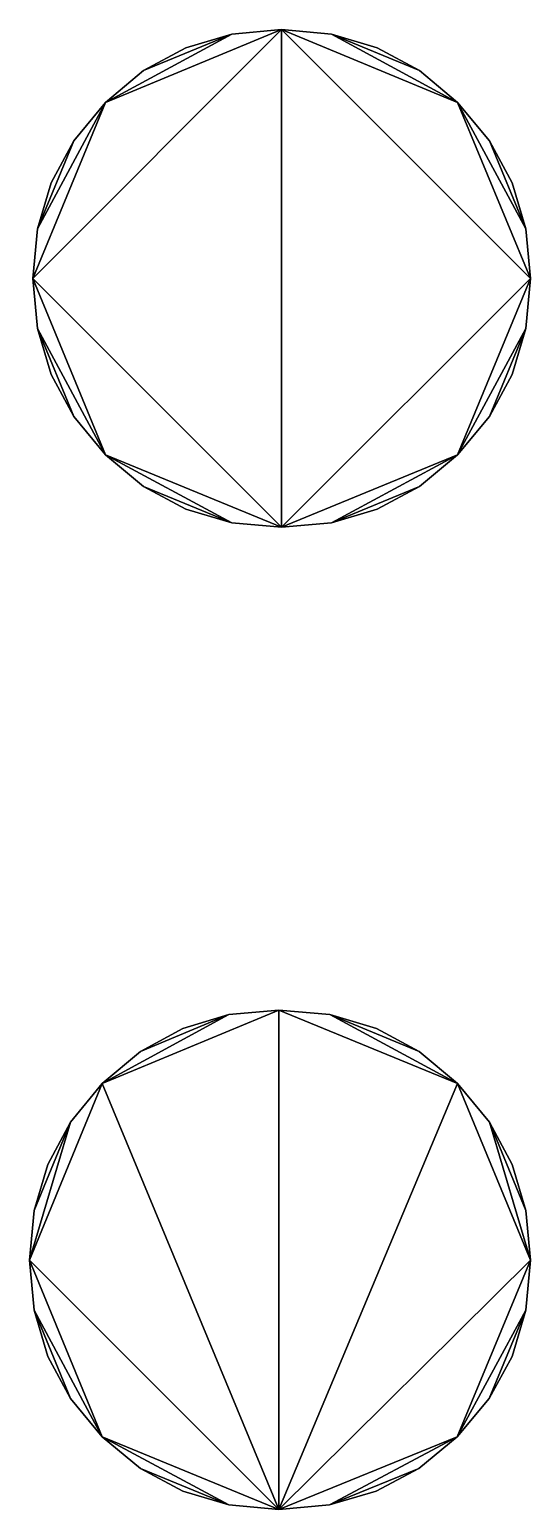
# Model space of a CAD drawing. Header units: metres. Extents: x 0.12 to 0.351, y -0.018 to 0.662.
import ezdxf

# ---------------------------------------------------------------- set-up
doc = ezdxf.new("R2010")
doc.units = ezdxf.units.M

msp = doc.modelspace()

# ---------------------------------------------------------------- meshes
at = {"layer": 'Armanisoft_0', "linetype": 'CONTINUOUS'}
mesh = msp.add_polyface(dxfattribs=at)
corners = [(0.23628, 0.662348), (0.259121, 0.660257), (0.280214, 0.653985), (0.29956, 0.643532), (0.317159, 0.628897), (0.331794, 0.611298), (0.342247, 0.591952), (0.348519, 0.570859), (0.35061, 0.548018), (0.348519, 0.525071), (0.342247, 0.503921), (0.331794, 0.484566), (0.317159, 0.467008), (0.29956, 0.452431), (0.280214, 0.442019), (0.259121, 0.435771), (0.23628, 0.433689), (0.213333, 0.435771), (0.192183, 0.442019), (0.172828, 0.452431), (0.155271, 0.467008), (0.140693, 0.484566), (0.130281, 0.503921), (0.124034, 0.525071), (0.121951, 0.548018), (0.124034, 0.570859), (0.130281, 0.591952), (0.140693, 0.611298), (0.155271, 0.628897), (0.172828, 0.643532), (0.192183, 0.653985), (0.213333, 0.660257), (0.23628, 0.662348), (0.235029, 0.21189), (0.258411, 0.209777), (0.279891, 0.203437), (0.299472, 0.192871), (0.317151, 0.178078), (0.331789, 0.160333), (0.342245, 0.140911), (0.348519, 0.11981), (0.35061, 0.097033), (0.348509, 0.073987), (0.342208, 0.052764), (0.331707, 0.033367), (0.317004, 0.015793), (0.299279, 0.001214), (0.279708, -0.0092), (0.258291, -0.015448), (0.235029, -0.01753), (0.212026, -0.015448), (0.190824, -0.0092), (0.171424, 0.001214), (0.153824, 0.015793), (0.139213, 0.033367), (0.128776, 0.052764), (0.122514, 0.073987), (0.120427, 0.097033), (0.122514, 0.11981), (0.128776, 0.140911), (0.139213, 0.160333), (0.153824, 0.178078), (0.171424, 0.192871), (0.190824, 0.203437), (0.212026, 0.209777), (0.235029, 0.21189), (0.235518, 1.238461), (-0.680534, -0.135617), (1.15157, -0.135617), (0.23628, 0.662348, 0.229421), (0.259121, 0.660257, 0.229421), (0.280214, 0.653985, 0.229421), (0.29956, 0.643532, 0.229421), (0.317159, 0.628897, 0.229421), (0.331794, 0.611298, 0.229421), (0.342247, 0.591952, 0.229421), (0.348519, 0.570859, 0.229421), (0.35061, 0.548018, 0.229421), (0.348519, 0.525071, 0.229421), (0.342247, 0.503921, 0.229421), (0.331794, 0.484566, 0.229421), (0.317159, 0.467008, 0.229421), (0.29956, 0.452431, 0.229421), (0.280214, 0.442019, 0.229421), (0.259121, 0.435771, 0.229421), (0.23628, 0.433689, 0.229421), (0.213333, 0.435771, 0.229421), (0.192183, 0.442019, 0.229421), (0.172828, 0.452431, 0.229421), (0.155271, 0.467008, 0.229421), (0.140693, 0.484566, 0.229421), (0.130281, 0.503921, 0.229421), (0.124034, 0.525071, 0.229421), (0.121951, 0.548018, 0.229421), (0.124034, 0.570859, 0.229421), (0.130281, 0.591952, 0.229421), (0.140693, 0.611298, 0.229421), (0.155271, 0.628897, 0.229421), (0.172828, 0.643532, 0.229421), (0.192183, 0.653985, 0.229421), (0.213333, 0.660257, 0.229421), (0.23628, 0.662348, 0.229421), (0.235029, 0.21189, 0.229421), (0.258411, 0.209777, 0.229421), (0.279891, 0.203437, 0.229421), (0.299472, 0.192871, 0.229421), (0.317151, 0.178078, 0.229421), (0.331789, 0.160333, 0.229421), (0.342245, 0.140911, 0.229421), (0.348519, 0.11981, 0.229421), (0.35061, 0.097033, 0.229421), (0.348509, 0.073987, 0.229421), (0.342208, 0.052764, 0.229421), (0.331707, 0.033367, 0.229421), (0.317004, 0.015793, 0.229421), (0.299279, 0.001214, 0.229421), (0.279708, -0.0092, 0.229421), (0.258291, -0.015448, 0.229421), (0.235029, -0.01753, 0.229421), (0.212026, -0.015448, 0.229421), (0.190824, -0.0092, 0.229421), (0.171424, 0.001214, 0.229421), (0.153824, 0.015793, 0.229421), (0.139213, 0.033367, 0.229421), (0.128776, 0.052764, 0.229421), (0.122514, 0.073987, 0.229421), (0.120427, 0.097033, 0.229421), (0.122514, 0.11981, 0.229421), (0.128776, 0.140911, 0.229421), (0.139213, 0.160333, 0.229421), (0.153824, 0.178078, 0.229421), (0.171424, 0.192871, 0.229421), (0.190824, 0.203437, 0.229421), (0.212026, 0.209777, 0.229421), (0.235029, 0.21189, 0.229421), (0.235518, 1.238461, 0.229421), (-0.680534, -0.135617, 0.229421), (1.15157, -0.135617, 0.229421), (0.23628, 0.662348), (0.23628, 0.662348, 0.229421), (0.259121, 0.660257), (0.259121, 0.660257, 0.229421), (0.280214, 0.653985), (0.280214, 0.653985, 0.229421), (0.29956, 0.643532), (0.29956, 0.643532, 0.229421), (0.317159, 0.628897), (0.317159, 0.628897, 0.229421), (0.331794, 0.611298), (0.331794, 0.611298, 0.229421), (0.342247, 0.591952), (0.342247, 0.591952, 0.229421), (0.348519, 0.570859), (0.348519, 0.570859, 0.229421), (0.35061, 0.548018), (0.35061, 0.548018, 0.229421), (0.348519, 0.525071), (0.348519, 0.525071, 0.229421), (0.342247, 0.503921), (0.342247, 0.503921, 0.229421), (0.331794, 0.484566), (0.331794, 0.484566, 0.229421), (0.317159, 0.467008), (0.317159, 0.467008, 0.229421), (0.29956, 0.452431), (0.29956, 0.452431, 0.229421), (0.280214, 0.442019), (0.280214, 0.442019, 0.229421), (0.259121, 0.435771), (0.259121, 0.435771, 0.229421), (0.23628, 0.433689), (0.23628, 0.433689, 0.229421), (0.213333, 0.435771), (0.213333, 0.435771, 0.229421), (0.192183, 0.442019), (0.192183, 0.442019, 0.229421), (0.172828, 0.452431), (0.172828, 0.452431, 0.229421), (0.155271, 0.467008), (0.155271, 0.467008, 0.229421), (0.140693, 0.484566), (0.140693, 0.484566, 0.229421), (0.130281, 0.503921), (0.130281, 0.503921, 0.229421), (0.124034, 0.525071), (0.124034, 0.525071, 0.229421), (0.121951, 0.548018), (0.121951, 0.548018, 0.229421), (0.124034, 0.570859), (0.124034, 0.570859, 0.229421), (0.130281, 0.591952), (0.130281, 0.591952, 0.229421), (0.140693, 0.611298), (0.140693, 0.611298, 0.229421), (0.155271, 0.628897), (0.155271, 0.628897, 0.229421), (0.172828, 0.643532), (0.172828, 0.643532, 0.229421), (0.192183, 0.653985), (0.192183, 0.653985, 0.229421), (0.213333, 0.660257), (0.213333, 0.660257, 0.229421), (0.235029, 0.21189), (0.235029, 0.21189, 0.229421), (0.258411, 0.209777), (0.258411, 0.209777, 0.229421), (0.279891, 0.203437), (0.279891, 0.203437, 0.229421), (0.299472, 0.192871), (0.299472, 0.192871, 0.229421), (0.317151, 0.178078), (0.317151, 0.178078, 0.229421), (0.331789, 0.160333), (0.331789, 0.160333, 0.229421), (0.342245, 0.140911), (0.342245, 0.140911, 0.229421), (0.348519, 0.11981), (0.348519, 0.11981, 0.229421), (0.35061, 0.097033), (0.35061, 0.097033, 0.229421), (0.348509, 0.073987), (0.348509, 0.073987, 0.229421), (0.342208, 0.052764), (0.342208, 0.052764, 0.229421), (0.331707, 0.033367), (0.331707, 0.033367, 0.229421), (0.317004, 0.015793), (0.317004, 0.015793, 0.229421), (0.299279, 0.001214), (0.299279, 0.001214, 0.229421), (0.279708, -0.0092), (0.279708, -0.0092, 0.229421), (0.258291, -0.015448), (0.258291, -0.015448, 0.229421), (0.235029, -0.01753), (0.235029, -0.01753, 0.229421), (0.212026, -0.015448), (0.212026, -0.015448, 0.229421), (0.190824, -0.0092), (0.190824, -0.0092, 0.229421), (0.171424, 0.001214), (0.171424, 0.001214, 0.229421), (0.153824, 0.015793), (0.153824, 0.015793, 0.229421), (0.139213, 0.033367), (0.139213, 0.033367, 0.229421), (0.128776, 0.052764), (0.128776, 0.052764, 0.229421), (0.122514, 0.073987), (0.122514, 0.073987, 0.229421), (0.120427, 0.097033), (0.120427, 0.097033, 0.229421), (0.122514, 0.11981), (0.122514, 0.11981, 0.229421), (0.128776, 0.140911), (0.128776, 0.140911, 0.229421), (0.139213, 0.160333), (0.139213, 0.160333, 0.229421), (0.153824, 0.178078), (0.153824, 0.178078, 0.229421), (0.171424, 0.192871), (0.171424, 0.192871, 0.229421), (0.190824, 0.203437), (0.190824, 0.203437, 0.229421), (0.212026, 0.209777), (0.212026, 0.209777, 0.229421)]
mesh.append_faces([[corners[k] for k in face] for face in [(3, 1, 2), (4, 0, 1), (4, 1, 3), (7, 4, 5), (7, 5, 6), (8, 0, 4), (8, 4, 7), (11, 9, 10), (12, 8, 9), (12, 9, 11), (15, 12, 13), (15, 13, 14), (16, 0, 8), (16, 8, 12), (16, 12, 15), (19, 17, 18), (20, 16, 17), (20, 17, 19), (23, 20, 21), (23, 21, 22), (24, 0, 16), (24, 16, 20), (24, 20, 23), (27, 25, 26), (28, 0, 24), (28, 24, 25), (28, 25, 27), (31, 0, 28), (31, 28, 29), (31, 29, 30), (36, 34, 35), (37, 33, 34), (37, 34, 36), (40, 38, 39), (41, 37, 38), (41, 38, 40), (44, 42, 43), (45, 41, 42), (45, 42, 44), (48, 45, 46), (48, 46, 47), (49, 33, 37), (49, 37, 41), (49, 41, 45), (49, 45, 48), (52, 50, 51), (53, 49, 50), (53, 50, 52), (56, 53, 54), (56, 54, 55), (57, 49, 53), (57, 53, 56), (60, 57, 58), (60, 58, 59), (61, 33, 49), (61, 49, 57), (61, 57, 60), (64, 33, 61), (64, 61, 62), (64, 62, 63), (72, 71, 70), (73, 70, 69), (73, 72, 70), (76, 74, 73), (76, 75, 74), (77, 73, 69), (77, 76, 73), (80, 79, 78), (81, 78, 77), (81, 80, 78), (84, 82, 81), (84, 83, 82), (85, 77, 69), (85, 81, 77), (85, 84, 81), (88, 87, 86), (89, 86, 85), (89, 88, 86), (92, 90, 89), (92, 91, 90), (93, 85, 69), (93, 89, 85), (93, 92, 89), (96, 95, 94), (97, 93, 69), (97, 94, 93), (97, 96, 94), (100, 97, 69), (100, 98, 97), (100, 99, 98), (105, 104, 103), (106, 103, 102), (106, 105, 103), (109, 108, 107), (110, 107, 106), (110, 109, 107), (113, 112, 111), (114, 111, 110), (114, 113, 111), (117, 115, 114), (117, 116, 115), (118, 106, 102), (118, 110, 106), (118, 114, 110), (118, 117, 114), (121, 120, 119), (122, 119, 118), (122, 121, 119), (125, 123, 122), (125, 124, 123), (126, 122, 118), (126, 125, 122), (129, 127, 126), (129, 128, 127), (130, 118, 102), (130, 126, 118), (130, 129, 126), (133, 130, 102), (133, 131, 130), (133, 132, 131), (140, 138, 139, 141), (142, 140, 141, 143), (144, 142, 143, 145), (146, 144, 145, 147), (148, 146, 147, 149), (150, 148, 149, 151), (152, 150, 151, 153), (154, 152, 153, 155), (156, 154, 155, 157), (158, 156, 157, 159), (160, 158, 159, 161), (162, 160, 161, 163), (164, 162, 163, 165), (166, 164, 165, 167), (168, 166, 167, 169), (170, 168, 169, 171), (172, 170, 171, 173), (174, 172, 173, 175), (176, 174, 175, 177), (178, 176, 177, 179), (180, 178, 179, 181), (182, 180, 181, 183), (184, 182, 183, 185), (186, 184, 185, 187), (188, 186, 187, 189), (190, 188, 189, 191), (192, 190, 191, 193), (194, 192, 193, 195), (196, 194, 195, 197), (198, 196, 197, 199), (200, 198, 199, 201), (138, 200, 201, 139), (204, 202, 203, 205), (206, 204, 205, 207), (208, 206, 207, 209), (210, 208, 209, 211), (212, 210, 211, 213), (214, 212, 213, 215), (216, 214, 215, 217), (218, 216, 217, 219), (220, 218, 219, 221), (222, 220, 221, 223), (224, 222, 223, 225), (226, 224, 225, 227), (228, 226, 227, 229), (230, 228, 229, 231), (232, 230, 231, 233), (234, 232, 233, 235), (236, 234, 235, 237), (238, 236, 237, 239), (240, 238, 239, 241), (242, 240, 241, 243), (244, 242, 243, 245), (246, 244, 245, 247), (248, 246, 247, 249), (250, 248, 249, 251), (252, 250, 251, 253), (254, 252, 253, 255), (256, 254, 255, 257), (258, 256, 257, 259), (260, 258, 259, 261), (262, 260, 261, 263), (264, 262, 263, 265), (202, 264, 265, 203)]])

doc.saveas('drawing.dxf')
